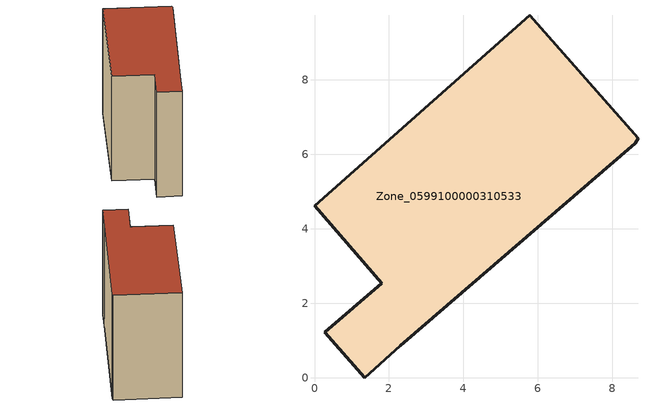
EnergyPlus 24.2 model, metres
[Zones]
Zone_0599100000310533
 floor ground (C_G): 1.35,0 0.28,1.22 1.8,2.54 0,4.62 5.78,9.73 8.69,6.43 8.62,6.3 2.31,0.86 z0
 wall outside (C_F): 0.28,1.22 1.35,0 2.31,0.86 8.62,6.3 8.69,6.43 5.78,9.73 0,4.62 1.8,2.54 0.28,1.22 z0:7.99
 roof outside (C_R): 5.78,9.73 0,4.62 1.8,2.54 0.28,1.22 1.35,0 2.31,0.86 8.62,6.3 8.69,6.43 z7.99
[BUILDING]
Pand.0599100000310533: North Axis=0; Terrain=City; Loads Convergence Tolerance Value=0.04; Temperature Convergence Tolerance Value=0.4; Solar Distribution=FullExterior; Maximum Number of Warmup Days=25; Minimum Number of Warmup Days=1
[Site:Location]
Rotterdam.The.Hague.AP_ZH_NLD Design_Conditions: Latitude=51.96; Longitude=4.45; Time Zone=1; Elevation=-4.5
[SITE:GROUNDTEMPERATURE:BUILDINGSURFACE]
18, 18, 18, 18, 18, 18, 18, 18, 18, 18, 18, 18
[MATERIAL] Thermal Absorptance=0.9; Solar Absorptance=0.7; Visible Absorptance=0.7
Name | Roughness | Thickness | Conductivity | Density | Specific Heat
G.TI.1946 | MediumSmooth | 0.15 | 1 | 540 | 1210
F.TI.1946 | Rough | 0.3 | 0.857143 | 1920 | 840
R.TI.1946 | MediumRough | 0.2 | 0.1 | 1500 | 1000
[CONSTRUCTION]
C_G: G.TI.1946
C_F: F.TI.1946
C_R: R.TI.1946
[ZONE]
Zone_0599100000310533: Type=1; Multiplier=1; Ceiling Height=Autocalculate; Volume=Autocalculate; Floor Area=autocalculate; Part of Total Floor Area=Yes
[ZONEINFILTRATION:DESIGNFLOWRATE]
Infil_Zone_0599100000310533: Zone or ZoneList or Space or SpaceList=Zone_0599100000310533; Schedule=AlwaysOn; Design Flow Rate Calculation Method=Flow/Area; Flow Rate per Floor Area=0.003; Constant Term Coefficient=1; Temperature Term Coefficient=0; Velocity Term Coefficient=0; Velocity Squared Term Coefficient=0
[HVACTEMPLATE:ZONE:IDEALLOADSAIRSYSTEM]
Zone_0599100000310533: Maximum Heating Supply Air Temperature=50; Minimum Cooling Supply Air Temperature=13; Maximum Heating Supply Air Humidity Ratio=0.0156; Minimum Cooling Supply Air Humidity Ratio=0.0077; Heating Limit=NoLimit; Cooling Limit=NoLimit; Dehumidification Control Type=ConstantSensibleHeatRatio; Cooling Sensible Heat Ratio=0.7; Dehumidification Setpoint=60; Humidification Control Type=None; Humidification Setpoint=30; Outdoor Air Method=None; Outdoor Air Flow Rate per Person=0.00944; Outdoor Air Flow Rate per Zone Floor Area=0; Outdoor Air Flow Rate per Zone=0; Demand Controlled Ventilation Type=None; Outdoor Air Economizer Type=NoEconomizer; Heat Recovery Type=None; Sensible Heat Recovery Effectiveness=0.7; Latent Heat Recovery Effectiveness=0.65
[ZONECONTROL:THERMOSTAT]
ThermostatControl_Zone_0599100000310533: Zone or ZoneList=Zone_0599100000310533; Control Type Schedule=DualSetpointControlType; Control 1=Thermostat_Zone_0599100000310533; Temperature Difference Between Cutout And Setpoint=0
[THERMOSTATSETPOINT:DUALSETPOINT]
Thermostat_Zone_0599100000310533: Heating Setpoint Temperature Schedule=HeatingSetpoint_Zone_0599100000310533; Cooling Setpoint Temperature Schedule=CoolingSetpoint_Zone_0599100000310533
[SCHEDULE:COMPACT]
HeatingSetpoint_Zone_0599100000310533: Through: 12/31, For: AllDays, Until: 24:00, 21
CoolingSetpoint_Zone_0599100000310533: Through: 12/31, For: AllDays, Until: 24:00, 24
DualSetpointControlType: Through: 12/31, For: AllDays, Until: 24:00, 4
AlwaysOn: Through: 12/31, For: AllDays, Until: 24:00, 1
